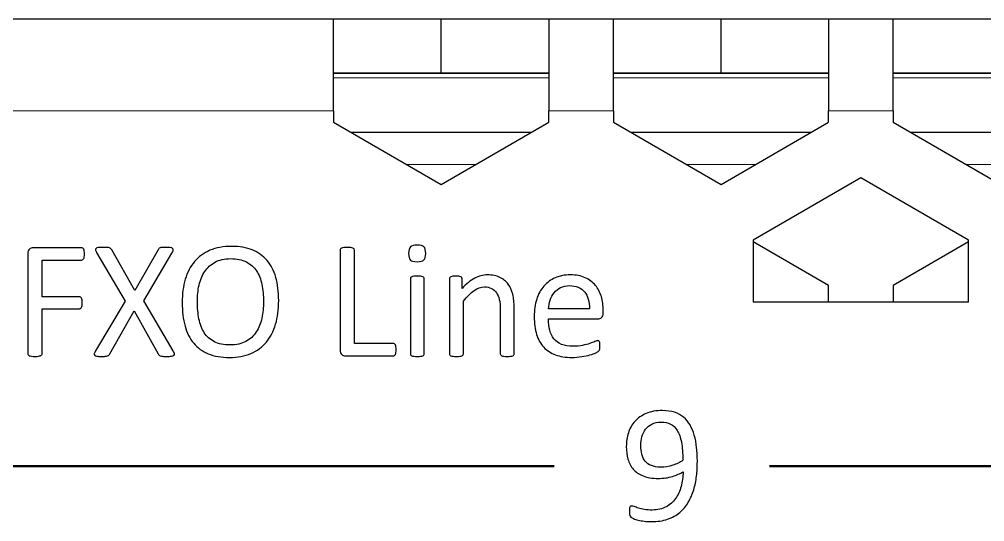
# Model space of a CAD drawing. Extents: x -260425 to 1294666, y -169889 to -2349.
# Drawn here: x 1001126.6 to 1001306, y -26343.9 to -26250.5 of the extents above; entities that cross this region are included whole.
import ezdxf

# ---------------------------------------------------------------- set-up
doc = ezdxf.new("R2010")
doc.units = 0
doc.header["$LTSCALE"] = 100
doc.layers.add('case', color=7, linetype='Continuous')
doc.layers.add('marking', color=7, linetype='Continuous')

# ---------------------------------------------------------------- blocks, each defined once
blk = doc.blocks.new('АТС')
at = {"layer": 'case', "lineweight": 25}
for points in [[(2728, 217.99), (2728, 217.99), (2612, 217.99), (2612, 217.99)], [(2728, 200.99), (2728, 200.99), (2728, 217.99), (2728, 217.99)], [(2748, 217.99), (2748, 217.99), (2728, 217.99), (2728, 217.99)], [(2748, 207.99), (2748, 207.99), (2748, 217.99), (2748, 217.99)], [(2768, 217.99), (2768, 217.99), (2748, 217.99), (2748, 217.99)], [(2780, 217.99), (2780, 217.99), (2768, 217.99), (2768, 217.99)], [(2768, 217.99), (2768, 217.99), (2768, 200.99), (2768, 200.99)], [(2780, 200.99), (2780, 200.99), (2780, 217.99), (2780, 217.99)], [(2800, 217.99), (2800, 217.99), (2780, 217.99), (2780, 217.99)], [(2800, 207.99), (2800, 207.99), (2800, 217.99), (2800, 217.99)], [(2820, 217.99), (2820, 217.99), (2800, 217.99), (2800, 217.99)], [(2832, 217.99), (2832, 217.99), (2820, 217.99), (2820, 217.99)], [(2820, 217.99), (2820, 217.99), (2820, 200.99), (2820, 200.99)], [(2832, 200.99), (2832, 200.99), (2832, 217.99), (2832, 217.99)], [(2852, 217.99), (2852, 217.99), (2832, 217.99), (2832, 217.99)], [(2748, 207.99), (2748, 207.99), (2728, 207.99), (2728, 207.99)], [(2768, 207.99), (2768, 207.99), (2748, 207.99), (2748, 207.99)], [(2800, 207.99), (2800, 207.99), (2780, 207.99), (2780, 207.99)], [(2820, 207.99), (2820, 207.99), (2800, 207.99), (2800, 207.99)], [(2852, 207.99), (2852, 207.99), (2832, 207.99), (2832, 207.99)], [(2728, 200.99), (2728, 200.99), (2728, 198.87), (2728, 198.87)], [(2768, 198.87), (2768, 198.87), (2768, 200.99), (2768, 200.99)], [(2780, 200.99), (2780, 200.99), (2780, 198.87), (2780, 198.87)], [(2820, 198.87), (2820, 198.87), (2820, 200.99), (2820, 200.99)], [(2832, 200.99), (2832, 200.99), (2832, 198.87), (2832, 198.87)], [(2728, 198.87), (2728, 198.87), (2748, 187.32), (2748, 187.32)], [(2748, 187.32), (2748, 187.32), (2768, 198.87), (2768, 198.87)], [(2780, 198.87), (2780, 198.87), (2800, 187.32), (2800, 187.32)], [(2800, 187.32), (2800, 187.32), (2820, 198.87), (2820, 198.87)], [(2832, 198.87), (2832, 198.87), (2852, 187.32), (2852, 187.32)], [(2731.25, 196.99), (2731.25, 196.99), (2764.75, 196.99), (2764.75, 196.99)], [(2783.25, 196.99), (2783.25, 196.99), (2816.75, 196.99), (2816.75, 196.99)], [(2835.25, 196.99), (2835.25, 196.99), (2868.75, 196.99), (2868.75, 196.99)], [(2826, 188.51), (2826, 188.51), (2806, 176.96), (2806, 176.96)], [(2846, 176.96), (2846, 176.96), (2826, 188.51), (2826, 188.51)], [(2806, 176.96), (2806, 176.96), (2806, 165.42), (2806, 165.42)], [(2820, 168.54), (2820, 168.54), (2806, 176.62), (2806, 176.62)], [(2846, 176.62), (2846, 176.62), (2832, 168.54), (2832, 168.54)], [(2846, 165.42), (2846, 165.42), (2846, 176.96), (2846, 176.96)], [(2820, 165.42), (2820, 165.42), (2820, 168.54), (2820, 168.54)], [(2832, 168.54), (2832, 168.54), (2832, 165.42), (2832, 165.42)], [(2846, 165.42), (2846, 165.42), (2806, 165.42), (2806, 165.42)]]:
    blk.add_open_spline(points, degree=3, dxfattribs=at)
at = {"layer": 'case', "lineweight": 18}
for points in [[(2728, 207.89), (2728, 207.89), (2768, 207.89), (2768, 207.89)], [(2728, 207.09), (2728, 207.09), (2768, 207.09), (2768, 207.09)], [(2780, 207.89), (2780, 207.89), (2820, 207.89), (2820, 207.89)], [(2780, 207.09), (2780, 207.09), (2820, 207.09), (2820, 207.09)], [(2832, 207.89), (2832, 207.89), (2872, 207.89), (2872, 207.89)], [(2832, 207.09), (2832, 207.09), (2872, 207.09), (2872, 207.09)], [(2728, 200.99), (2728, 200.99), (2612, 200.99), (2612, 200.99)], [(2780, 200.99), (2780, 200.99), (2768, 200.99), (2768, 200.99)], [(2832, 200.99), (2832, 200.99), (2820, 200.99), (2820, 200.99)], [(2741.65, 190.99), (2741.65, 190.99), (2754.36, 190.99), (2754.36, 190.99)], [(2793.65, 190.99), (2793.65, 190.99), (2806.36, 190.99), (2806.36, 190.99)], [(2845.65, 190.99), (2845.65, 190.99), (2858.36, 190.99), (2858.36, 190.99)]]:
    blk.add_open_spline(points, degree=3, dxfattribs=at)
at = {"layer": 'marking'}
for points, knots in [([(2745.12, 174.5), (2745.12, 173.9), (2745.01, 173.49), (2744.78, 173.27), (2744.78, 173.27), (2744.55, 173.06), (2744.13, 172.95), (2743.52, 172.95), (2743.52, 172.95), (2742.92, 172.95), (2742.5, 173.05), (2742.28, 173.26), (2742.28, 173.26), (2742.06, 173.47), (2741.95, 173.88), (2741.95, 174.47), (2741.95, 174.47), (2741.95, 175.07), (2742.06, 175.48), (2742.29, 175.7), (2742.29, 175.7), (2742.52, 175.91), (2742.94, 176.03), (2743.55, 176.03), (2743.55, 176.03), (2744.15, 176.03), (2744.57, 175.92), (2744.79, 175.71), (2744.79, 175.71), (2745.01, 175.5), (2745.12, 175.09), (2745.12, 174.5)], [0, 0, 0, 0, 0.111111, 0.111111, 0.111111, 0.111111, 0.222222, 0.222222, 0.222222, 0.222222, 0.333333, 0.333333, 0.333333, 0.333333, 0.444444, 0.444444, 0.444444, 0.444444, 0.555556, 0.555556, 0.555556, 0.555556, 0.666667, 0.666667, 0.666667, 0.666667, 0.777778, 0.777778, 0.777778, 0.777778, 1, 1, 1, 1]), ([(2681.7, 174.37), (2681.7, 174.18), (2681.69, 174.01), (2681.67, 173.87), (2681.67, 173.87), (2681.65, 173.72), (2681.61, 173.61), (2681.56, 173.52), (2681.56, 173.52), (2681.51, 173.43), (2681.45, 173.36), (2681.39, 173.33), (2681.39, 173.33), (2681.32, 173.28), (2681.25, 173.26), (2681.17, 173.26), (2681.17, 173.26), (2681.17, 173.26), (2673.83, 173.26), (2673.83, 173.26), (2673.83, 173.26), (2673.83, 173.26), (2673.83, 166.44), (2673.83, 166.44), (2673.83, 166.44), (2673.83, 166.44), (2680.77, 166.44), (2680.77, 166.44), (2680.77, 166.44), (2680.84, 166.44), (2680.91, 166.42), (2680.98, 166.38), (2680.98, 166.38), (2681.05, 166.35), (2681.11, 166.29), (2681.16, 166.2), (2681.16, 166.2), (2681.21, 166.12), (2681.25, 166.01), (2681.27, 165.87), (2681.27, 165.87), (2681.29, 165.73), (2681.3, 165.55), (2681.3, 165.34), (2681.3, 165.34), (2681.3, 165.14), (2681.29, 164.97), (2681.27, 164.83), (2681.27, 164.83), (2681.25, 164.69), (2681.21, 164.57), (2681.16, 164.48), (2681.16, 164.48), (2681.11, 164.4), (2681.05, 164.33), (2680.98, 164.28), (2680.98, 164.28), (2680.91, 164.24), (2680.84, 164.21), (2680.77, 164.21), (2680.77, 164.21), (2680.77, 164.21), (2673.83, 164.21), (2673.83, 164.21), (2673.83, 164.21), (2673.83, 164.21), (2673.83, 155.85), (2673.83, 155.85), (2673.83, 155.85), (2673.83, 155.78), (2673.81, 155.71), (2673.77, 155.64), (2673.77, 155.64), (2673.72, 155.58), (2673.65, 155.53), (2673.55, 155.49), (2673.55, 155.49), (2673.45, 155.45), (2673.31, 155.42), (2673.14, 155.39), (2673.14, 155.39), (2672.98, 155.37), (2672.76, 155.36), (2672.5, 155.36), (2672.5, 155.36), (2672.25, 155.36), (2672.03, 155.37), (2671.86, 155.39), (2671.86, 155.39), (2671.69, 155.42), (2671.54, 155.45), (2671.44, 155.49), (2671.44, 155.49), (2671.34, 155.53), (2671.27, 155.58), (2671.23, 155.64), (2671.23, 155.64), (2671.18, 155.71), (2671.16, 155.78), (2671.16, 155.85), (2671.16, 155.85), (2671.16, 155.85), (2671.16, 174.43), (2671.16, 174.43), (2671.16, 174.43), (2671.16, 174.83), (2671.27, 175.12), (2671.48, 175.28), (2671.48, 175.28), (2671.69, 175.44), (2671.92, 175.52), (2672.16, 175.52), (2672.16, 175.52), (2672.16, 175.52), (2681.17, 175.52), (2681.17, 175.52), (2681.17, 175.52), (2681.25, 175.52), (2681.32, 175.5), (2681.39, 175.45), (2681.39, 175.45), (2681.45, 175.42), (2681.51, 175.35), (2681.56, 175.25), (2681.56, 175.25), (2681.61, 175.16), (2681.65, 175.04), (2681.67, 174.89), (2681.67, 174.89), (2681.69, 174.74), (2681.7, 174.57), (2681.7, 174.37)], [0, 0, 0, 0, 0.029412, 0.029412, 0.029412, 0.029412, 0.058824, 0.058824, 0.058824, 0.058824, 0.088235, 0.088235, 0.088235, 0.088235, 0.117647, 0.117647, 0.117647, 0.117647, 0.147059, 0.147059, 0.147059, 0.147059, 0.176471, 0.176471, 0.176471, 0.176471, 0.205882, 0.205882, 0.205882, 0.205882, 0.235294, 0.235294, 0.235294, 0.235294, 0.264706, 0.264706, 0.264706, 0.264706, 0.294118, 0.294118, 0.294118, 0.294118, 0.323529, 0.323529, 0.323529, 0.323529, 0.352941, 0.352941, 0.352941, 0.352941, 0.382353, 0.382353, 0.382353, 0.382353, 0.411765, 0.411765, 0.411765, 0.411765, 0.441176, 0.441176, 0.441176, 0.441176, 0.470588, 0.470588, 0.470588, 0.470588, 0.5, 0.5, 0.5, 0.5, 0.529412, 0.529412, 0.529412, 0.529412, 0.558824, 0.558824, 0.558824, 0.558824, 0.588235, 0.588235, 0.588235, 0.588235, 0.617647, 0.617647, 0.617647, 0.617647, 0.647059, 0.647059, 0.647059, 0.647059, 0.676471, 0.676471, 0.676471, 0.676471, 0.705882, 0.705882, 0.705882, 0.705882, 0.735294, 0.735294, 0.735294, 0.735294, 0.764706, 0.764706, 0.764706, 0.764706, 0.794118, 0.794118, 0.794118, 0.794118, 0.823529, 0.823529, 0.823529, 0.823529, 0.852941, 0.852941, 0.852941, 0.852941, 0.882353, 0.882353, 0.882353, 0.882353, 0.911765, 0.911765, 0.911765, 0.911765, 0.941176, 0.941176, 0.941176, 0.941176, 1, 1, 1, 1]), ([(2698.19, 156.41), (2698.32, 156.18), (2698.4, 156), (2698.42, 155.87), (2698.42, 155.87), (2698.45, 155.73), (2698.42, 155.63), (2698.32, 155.55), (2698.32, 155.55), (2698.23, 155.47), (2698.08, 155.42), (2697.87, 155.39), (2697.87, 155.39), (2697.66, 155.37), (2697.38, 155.36), (2697.02, 155.36), (2697.02, 155.36), (2696.69, 155.36), (2696.43, 155.36), (2696.25, 155.38), (2696.25, 155.38), (2696.06, 155.39), (2695.92, 155.43), (2695.8, 155.47), (2695.8, 155.47), (2695.7, 155.5), (2695.61, 155.56), (2695.56, 155.61), (2695.56, 155.61), (2695.5, 155.67), (2695.45, 155.74), (2695.41, 155.84), (2695.41, 155.84), (2695.41, 155.84), (2690.95, 163.82), (2690.95, 163.82), (2690.95, 163.82), (2690.95, 163.82), (2686.43, 155.84), (2686.43, 155.84), (2686.43, 155.84), (2686.39, 155.74), (2686.33, 155.67), (2686.26, 155.6), (2686.26, 155.6), (2686.2, 155.54), (2686.12, 155.49), (2686.01, 155.46), (2686.01, 155.46), (2685.9, 155.42), (2685.75, 155.39), (2685.56, 155.38), (2685.56, 155.38), (2685.38, 155.36), (2685.13, 155.36), (2684.82, 155.36), (2684.82, 155.36), (2684.48, 155.36), (2684.21, 155.37), (2684.01, 155.39), (2684.01, 155.39), (2683.82, 155.42), (2683.68, 155.47), (2683.61, 155.55), (2683.61, 155.55), (2683.53, 155.63), (2683.5, 155.73), (2683.53, 155.87), (2683.53, 155.87), (2683.55, 156), (2683.63, 156.18), (2683.77, 156.41), (2683.77, 156.41), (2683.77, 156.41), (2689.24, 165.64), (2689.24, 165.64), (2689.24, 165.64), (2689.24, 165.64), (2684.01, 174.56), (2684.01, 174.56), (2684.01, 174.56), (2683.89, 174.79), (2683.81, 174.97), (2683.78, 175.11), (2683.78, 175.11), (2683.74, 175.25), (2683.76, 175.36), (2683.85, 175.43), (2683.85, 175.43), (2683.93, 175.51), (2684.07, 175.56), (2684.28, 175.58), (2684.28, 175.58), (2684.48, 175.6), (2684.77, 175.61), (2685.13, 175.61), (2685.13, 175.61), (2685.44, 175.61), (2685.7, 175.61), (2685.89, 175.59), (2685.89, 175.59), (2686.09, 175.58), (2686.24, 175.55), (2686.36, 175.51), (2686.36, 175.51), (2686.47, 175.48), (2686.55, 175.42), (2686.61, 175.36), (2686.61, 175.36), (2686.66, 175.29), (2686.71, 175.22), (2686.78, 175.13), (2686.78, 175.13), (2686.78, 175.13), (2691.08, 167.63), (2691.08, 167.63), (2691.08, 167.63), (2691.08, 167.63), (2695.37, 175.13), (2695.37, 175.13), (2695.37, 175.13), (2695.42, 175.22), (2695.47, 175.29), (2695.52, 175.36), (2695.52, 175.36), (2695.57, 175.42), (2695.65, 175.48), (2695.75, 175.51), (2695.75, 175.51), (2695.84, 175.55), (2695.98, 175.58), (2696.15, 175.59), (2696.15, 175.59), (2696.33, 175.61), (2696.57, 175.61), (2696.87, 175.61), (2696.87, 175.61), (2697.19, 175.61), (2697.45, 175.6), (2697.65, 175.58), (2697.65, 175.58), (2697.85, 175.55), (2698, 175.5), (2698.09, 175.43), (2698.09, 175.43), (2698.18, 175.35), (2698.21, 175.25), (2698.19, 175.11), (2698.19, 175.11), (2698.16, 174.97), (2698.09, 174.79), (2697.97, 174.56), (2697.97, 174.56), (2697.97, 174.56), (2692.76, 165.7), (2692.76, 165.7), (2692.76, 165.7), (2692.76, 165.7), (2698.19, 156.41), (2698.19, 156.41)], [0, 0, 0, 0, 0.02439, 0.02439, 0.02439, 0.02439, 0.04878, 0.04878, 0.04878, 0.04878, 0.073171, 0.073171, 0.073171, 0.073171, 0.097561, 0.097561, 0.097561, 0.097561, 0.121951, 0.121951, 0.121951, 0.121951, 0.146341, 0.146341, 0.146341, 0.146341, 0.170732, 0.170732, 0.170732, 0.170732, 0.195122, 0.195122, 0.195122, 0.195122, 0.219512, 0.219512, 0.219512, 0.219512, 0.243902, 0.243902, 0.243902, 0.243902, 0.268293, 0.268293, 0.268293, 0.268293, 0.292683, 0.292683, 0.292683, 0.292683, 0.317073, 0.317073, 0.317073, 0.317073, 0.341463, 0.341463, 0.341463, 0.341463, 0.365854, 0.365854, 0.365854, 0.365854, 0.390244, 0.390244, 0.390244, 0.390244, 0.414634, 0.414634, 0.414634, 0.414634, 0.439024, 0.439024, 0.439024, 0.439024, 0.463415, 0.463415, 0.463415, 0.463415, 0.487805, 0.487805, 0.487805, 0.487805, 0.512195, 0.512195, 0.512195, 0.512195, 0.536585, 0.536585, 0.536585, 0.536585, 0.560976, 0.560976, 0.560976, 0.560976, 0.585366, 0.585366, 0.585366, 0.585366, 0.609756, 0.609756, 0.609756, 0.609756, 0.634146, 0.634146, 0.634146, 0.634146, 0.658537, 0.658537, 0.658537, 0.658537, 0.682927, 0.682927, 0.682927, 0.682927, 0.707317, 0.707317, 0.707317, 0.707317, 0.731707, 0.731707, 0.731707, 0.731707, 0.756098, 0.756098, 0.756098, 0.756098, 0.780488, 0.780488, 0.780488, 0.780488, 0.804878, 0.804878, 0.804878, 0.804878, 0.829268, 0.829268, 0.829268, 0.829268, 0.853659, 0.853659, 0.853659, 0.853659, 0.878049, 0.878049, 0.878049, 0.878049, 0.902439, 0.902439, 0.902439, 0.902439, 0.926829, 0.926829, 0.926829, 0.926829, 0.95122, 0.95122, 0.95122, 0.95122, 1, 1, 1, 1]), ([(2717.8, 165.72), (2717.8, 164.09), (2717.61, 162.63), (2717.23, 161.33), (2717.23, 161.33), (2716.84, 160.03), (2716.27, 158.92), (2715.52, 158.01), (2715.52, 158.01), (2714.75, 157.1), (2713.8, 156.39), (2712.65, 155.9), (2712.65, 155.9), (2711.5, 155.41), (2710.17, 155.17), (2708.64, 155.17), (2708.64, 155.17), (2707.13, 155.17), (2705.83, 155.39), (2704.72, 155.84), (2704.72, 155.84), (2703.62, 156.29), (2702.71, 156.94), (2702, 157.8), (2702, 157.8), (2701.28, 158.66), (2700.74, 159.72), (2700.39, 160.99), (2700.39, 160.99), (2700.04, 162.26), (2699.86, 163.72), (2699.86, 165.37), (2699.86, 165.37), (2699.86, 166.96), (2700.05, 168.39), (2700.43, 169.69), (2700.43, 169.69), (2700.82, 170.98), (2701.39, 172.07), (2702.16, 172.98), (2702.16, 172.98), (2702.92, 173.88), (2703.88, 174.58), (2705.03, 175.07), (2705.03, 175.07), (2706.17, 175.56), (2707.51, 175.8), (2709.04, 175.8), (2709.04, 175.8), (2710.52, 175.8), (2711.81, 175.58), (2712.9, 175.14), (2712.9, 175.14), (2714, 174.69), (2714.91, 174.05), (2715.64, 173.19), (2715.64, 173.19), (2716.37, 172.34), (2716.91, 171.29), (2717.27, 170.03), (2717.27, 170.03), (2717.62, 168.78), (2717.8, 167.34), (2717.8, 165.72)], [0, 0, 0, 0, 0.058824, 0.058824, 0.058824, 0.058824, 0.117647, 0.117647, 0.117647, 0.117647, 0.176471, 0.176471, 0.176471, 0.176471, 0.235294, 0.235294, 0.235294, 0.235294, 0.294118, 0.294118, 0.294118, 0.294118, 0.352941, 0.352941, 0.352941, 0.352941, 0.411765, 0.411765, 0.411765, 0.411765, 0.470588, 0.470588, 0.470588, 0.470588, 0.529412, 0.529412, 0.529412, 0.529412, 0.588235, 0.588235, 0.588235, 0.588235, 0.647059, 0.647059, 0.647059, 0.647059, 0.705882, 0.705882, 0.705882, 0.705882, 0.764706, 0.764706, 0.764706, 0.764706, 0.823529, 0.823529, 0.823529, 0.823529, 0.882353, 0.882353, 0.882353, 0.882353, 1, 1, 1, 1]), ([(2739.62, 156.62), (2739.62, 156.41), (2739.61, 156.23), (2739.59, 156.1), (2739.59, 156.1), (2739.57, 155.96), (2739.53, 155.84), (2739.49, 155.74), (2739.49, 155.74), (2739.44, 155.64), (2739.39, 155.57), (2739.32, 155.52), (2739.32, 155.52), (2739.25, 155.47), (2739.17, 155.45), (2739.07, 155.45), (2739.07, 155.45), (2739.07, 155.45), (2730.2, 155.45), (2730.2, 155.45), (2730.2, 155.45), (2729.96, 155.45), (2729.73, 155.53), (2729.52, 155.69), (2729.52, 155.69), (2729.31, 155.85), (2729.21, 156.13), (2729.21, 156.54), (2729.21, 156.54), (2729.21, 156.54), (2729.21, 175.12), (2729.21, 175.12), (2729.21, 175.12), (2729.21, 175.2), (2729.23, 175.27), (2729.27, 175.33), (2729.27, 175.33), (2729.31, 175.4), (2729.38, 175.44), (2729.48, 175.48), (2729.48, 175.48), (2729.59, 175.52), (2729.73, 175.55), (2729.9, 175.58), (2729.9, 175.58), (2730.08, 175.6), (2730.29, 175.61), (2730.54, 175.61), (2730.54, 175.61), (2730.8, 175.61), (2731.01, 175.6), (2731.18, 175.58), (2731.18, 175.58), (2731.35, 175.55), (2731.49, 175.52), (2731.59, 175.48), (2731.59, 175.48), (2731.7, 175.44), (2731.77, 175.4), (2731.81, 175.33), (2731.81, 175.33), (2731.85, 175.27), (2731.87, 175.2), (2731.87, 175.12), (2731.87, 175.12), (2731.87, 175.12), (2731.87, 157.77), (2731.87, 157.77), (2731.87, 157.77), (2731.87, 157.77), (2739.07, 157.77), (2739.07, 157.77), (2739.07, 157.77), (2739.17, 157.77), (2739.25, 157.75), (2739.32, 157.7), (2739.32, 157.7), (2739.38, 157.65), (2739.44, 157.58), (2739.49, 157.5), (2739.49, 157.5), (2739.53, 157.41), (2739.57, 157.29), (2739.59, 157.14), (2739.59, 157.14), (2739.61, 157), (2739.62, 156.83), (2739.62, 156.62)], [0, 0, 0, 0, 0.043478, 0.043478, 0.043478, 0.043478, 0.086957, 0.086957, 0.086957, 0.086957, 0.130435, 0.130435, 0.130435, 0.130435, 0.173913, 0.173913, 0.173913, 0.173913, 0.217391, 0.217391, 0.217391, 0.217391, 0.26087, 0.26087, 0.26087, 0.26087, 0.304348, 0.304348, 0.304348, 0.304348, 0.347826, 0.347826, 0.347826, 0.347826, 0.391304, 0.391304, 0.391304, 0.391304, 0.434783, 0.434783, 0.434783, 0.434783, 0.478261, 0.478261, 0.478261, 0.478261, 0.521739, 0.521739, 0.521739, 0.521739, 0.565217, 0.565217, 0.565217, 0.565217, 0.608696, 0.608696, 0.608696, 0.608696, 0.652174, 0.652174, 0.652174, 0.652174, 0.695652, 0.695652, 0.695652, 0.695652, 0.73913, 0.73913, 0.73913, 0.73913, 0.782609, 0.782609, 0.782609, 0.782609, 0.826087, 0.826087, 0.826087, 0.826087, 0.869565, 0.869565, 0.869565, 0.869565, 0.913043, 0.913043, 0.913043, 0.913043, 1, 1, 1, 1]), ([(2714.98, 165.53), (2714.98, 166.66), (2714.87, 167.72), (2714.67, 168.7), (2714.67, 168.7), (2714.47, 169.67), (2714.14, 170.52), (2713.67, 171.24), (2713.67, 171.24), (2713.2, 171.95), (2712.57, 172.51), (2711.79, 172.91), (2711.79, 172.91), (2711, 173.32), (2710.03, 173.52), (2708.88, 173.52), (2708.88, 173.52), (2707.72, 173.52), (2706.75, 173.3), (2705.97, 172.87), (2705.97, 172.87), (2705.19, 172.43), (2704.55, 171.86), (2704.06, 171.14), (2704.06, 171.14), (2703.57, 170.41), (2703.22, 169.57), (2703, 168.6), (2703, 168.6), (2702.79, 167.64), (2702.69, 166.63), (2702.69, 165.56), (2702.69, 165.56), (2702.69, 164.38), (2702.79, 163.3), (2702.98, 162.31), (2702.98, 162.31), (2703.18, 161.32), (2703.51, 160.47), (2703.97, 159.75), (2703.97, 159.75), (2704.43, 159.03), (2705.06, 158.48), (2705.84, 158.08), (2705.84, 158.08), (2706.61, 157.68), (2707.59, 157.48), (2708.77, 157.48), (2708.77, 157.48), (2709.94, 157.48), (2710.92, 157.7), (2711.71, 158.13), (2711.71, 158.13), (2712.5, 158.57), (2713.14, 159.15), (2713.63, 159.89), (2713.63, 159.89), (2714.11, 160.63), (2714.46, 161.48), (2714.67, 162.45), (2714.67, 162.45), (2714.87, 163.42), (2714.98, 164.45), (2714.98, 165.53)], [0, 0, 0, 0, 0.058824, 0.058824, 0.058824, 0.058824, 0.117647, 0.117647, 0.117647, 0.117647, 0.176471, 0.176471, 0.176471, 0.176471, 0.235294, 0.235294, 0.235294, 0.235294, 0.294118, 0.294118, 0.294118, 0.294118, 0.352941, 0.352941, 0.352941, 0.352941, 0.411765, 0.411765, 0.411765, 0.411765, 0.470588, 0.470588, 0.470588, 0.470588, 0.529412, 0.529412, 0.529412, 0.529412, 0.588235, 0.588235, 0.588235, 0.588235, 0.647059, 0.647059, 0.647059, 0.647059, 0.705882, 0.705882, 0.705882, 0.705882, 0.764706, 0.764706, 0.764706, 0.764706, 0.823529, 0.823529, 0.823529, 0.823529, 0.882353, 0.882353, 0.882353, 0.882353, 1, 1, 1, 1]), ([(2761.55, 155.84), (2761.55, 155.75), (2761.53, 155.68), (2761.49, 155.63), (2761.49, 155.63), (2761.45, 155.57), (2761.38, 155.52), (2761.29, 155.48), (2761.29, 155.48), (2761.19, 155.44), (2761.07, 155.41), (2760.9, 155.39), (2760.9, 155.39), (2760.73, 155.37), (2760.53, 155.36), (2760.28, 155.36), (2760.28, 155.36), (2760.01, 155.36), (2759.8, 155.37), (2759.64, 155.39), (2759.64, 155.39), (2759.47, 155.41), (2759.34, 155.44), (2759.25, 155.48), (2759.25, 155.48), (2759.15, 155.52), (2759.09, 155.57), (2759.05, 155.63), (2759.05, 155.63), (2759, 155.68), (2758.98, 155.75), (2758.98, 155.84), (2758.98, 155.84), (2758.98, 155.84), (2758.98, 164.01), (2758.98, 164.01), (2758.98, 164.01), (2758.98, 164.81), (2758.92, 165.45), (2758.8, 165.93), (2758.8, 165.93), (2758.68, 166.42), (2758.5, 166.84), (2758.26, 167.19), (2758.26, 167.19), (2758.02, 167.54), (2757.72, 167.81), (2757.34, 168), (2757.34, 168), (2756.97, 168.18), (2756.53, 168.28), (2756.04, 168.28), (2756.04, 168.28), (2755.4, 168.28), (2754.77, 168.05), (2754.13, 167.6), (2754.13, 167.6), (2753.49, 167.14), (2752.82, 166.47), (2752.12, 165.6), (2752.12, 165.6), (2752.12, 165.6), (2752.12, 155.84), (2752.12, 155.84), (2752.12, 155.84), (2752.12, 155.75), (2752.1, 155.68), (2752.06, 155.63), (2752.06, 155.63), (2752.02, 155.57), (2751.95, 155.52), (2751.86, 155.48), (2751.86, 155.48), (2751.76, 155.44), (2751.64, 155.41), (2751.47, 155.39), (2751.47, 155.39), (2751.3, 155.37), (2751.09, 155.36), (2750.83, 155.36), (2750.83, 155.36), (2750.58, 155.36), (2750.37, 155.37), (2750.21, 155.39), (2750.21, 155.39), (2750.04, 155.41), (2749.91, 155.44), (2749.81, 155.48), (2749.81, 155.48), (2749.71, 155.52), (2749.64, 155.57), (2749.61, 155.63), (2749.61, 155.63), (2749.57, 155.68), (2749.55, 155.75), (2749.55, 155.84), (2749.55, 155.84), (2749.55, 155.84), (2749.55, 169.8), (2749.55, 169.8), (2749.55, 169.8), (2749.55, 169.88), (2749.57, 169.95), (2749.6, 170.01), (2749.6, 170.01), (2749.63, 170.06), (2749.69, 170.11), (2749.79, 170.16), (2749.79, 170.16), (2749.88, 170.21), (2750, 170.24), (2750.14, 170.26), (2750.14, 170.26), (2750.29, 170.27), (2750.48, 170.28), (2750.72, 170.28), (2750.72, 170.28), (2750.95, 170.28), (2751.14, 170.27), (2751.29, 170.26), (2751.29, 170.26), (2751.44, 170.24), (2751.56, 170.21), (2751.64, 170.16), (2751.64, 170.16), (2751.72, 170.11), (2751.78, 170.06), (2751.82, 170.01), (2751.82, 170.01), (2751.85, 169.95), (2751.88, 169.88), (2751.88, 169.8), (2751.88, 169.8), (2751.88, 169.8), (2751.88, 167.95), (2751.88, 167.95), (2751.88, 167.95), (2752.66, 168.83), (2753.44, 169.48), (2754.22, 169.89), (2754.22, 169.89), (2755, 170.29), (2755.78, 170.5), (2756.57, 170.5), (2756.57, 170.5), (2757.5, 170.5), (2758.28, 170.34), (2758.92, 170.03), (2758.92, 170.03), (2759.55, 169.71), (2760.07, 169.29), (2760.46, 168.77), (2760.46, 168.77), (2760.85, 168.24), (2761.13, 167.62), (2761.3, 166.91), (2761.3, 166.91), (2761.47, 166.2), (2761.55, 165.35), (2761.55, 164.36), (2761.55, 164.36), (2761.55, 164.36), (2761.55, 155.84), (2761.55, 155.84)], [0, 0, 0, 0, 0.02381, 0.02381, 0.02381, 0.02381, 0.047619, 0.047619, 0.047619, 0.047619, 0.071429, 0.071429, 0.071429, 0.071429, 0.095238, 0.095238, 0.095238, 0.095238, 0.119048, 0.119048, 0.119048, 0.119048, 0.142857, 0.142857, 0.142857, 0.142857, 0.166667, 0.166667, 0.166667, 0.166667, 0.190476, 0.190476, 0.190476, 0.190476, 0.214286, 0.214286, 0.214286, 0.214286, 0.238095, 0.238095, 0.238095, 0.238095, 0.261905, 0.261905, 0.261905, 0.261905, 0.285714, 0.285714, 0.285714, 0.285714, 0.309524, 0.309524, 0.309524, 0.309524, 0.333333, 0.333333, 0.333333, 0.333333, 0.357143, 0.357143, 0.357143, 0.357143, 0.380952, 0.380952, 0.380952, 0.380952, 0.404762, 0.404762, 0.404762, 0.404762, 0.428571, 0.428571, 0.428571, 0.428571, 0.452381, 0.452381, 0.452381, 0.452381, 0.47619, 0.47619, 0.47619, 0.47619, 0.5, 0.5, 0.5, 0.5, 0.52381, 0.52381, 0.52381, 0.52381, 0.547619, 0.547619, 0.547619, 0.547619, 0.571429, 0.571429, 0.571429, 0.571429, 0.595238, 0.595238, 0.595238, 0.595238, 0.619048, 0.619048, 0.619048, 0.619048, 0.642857, 0.642857, 0.642857, 0.642857, 0.666667, 0.666667, 0.666667, 0.666667, 0.690476, 0.690476, 0.690476, 0.690476, 0.714286, 0.714286, 0.714286, 0.714286, 0.738095, 0.738095, 0.738095, 0.738095, 0.761905, 0.761905, 0.761905, 0.761905, 0.785714, 0.785714, 0.785714, 0.785714, 0.809524, 0.809524, 0.809524, 0.809524, 0.833333, 0.833333, 0.833333, 0.833333, 0.857143, 0.857143, 0.857143, 0.857143, 0.880952, 0.880952, 0.880952, 0.880952, 0.904762, 0.904762, 0.904762, 0.904762, 0.928571, 0.928571, 0.928571, 0.928571, 0.952381, 0.952381, 0.952381, 0.952381, 1, 1, 1, 1]), ([(2778.11, 163.43), (2778.11, 163.02), (2778, 162.74), (2777.8, 162.56), (2777.8, 162.56), (2777.6, 162.39), (2777.37, 162.31), (2777.11, 162.31), (2777.11, 162.31), (2777.11, 162.31), (2767.95, 162.31), (2767.95, 162.31), (2767.95, 162.31), (2767.95, 161.53), (2768.03, 160.83), (2768.18, 160.21), (2768.18, 160.21), (2768.33, 159.59), (2768.59, 159.06), (2768.96, 158.61), (2768.96, 158.61), (2769.32, 158.17), (2769.79, 157.83), (2770.36, 157.59), (2770.36, 157.59), (2770.95, 157.35), (2771.66, 157.23), (2772.49, 157.23), (2772.49, 157.23), (2773.15, 157.23), (2773.75, 157.28), (2774.26, 157.39), (2774.26, 157.39), (2774.78, 157.5), (2775.23, 157.62), (2775.6, 157.75), (2775.6, 157.75), (2775.98, 157.89), (2776.29, 158.01), (2776.53, 158.11), (2776.53, 158.11), (2776.78, 158.22), (2776.96, 158.28), (2777.08, 158.28), (2777.08, 158.28), (2777.16, 158.28), (2777.22, 158.26), (2777.28, 158.22), (2777.28, 158.22), (2777.33, 158.19), (2777.38, 158.13), (2777.41, 158.06), (2777.41, 158.06), (2777.44, 157.99), (2777.47, 157.89), (2777.48, 157.76), (2777.48, 157.76), (2777.5, 157.63), (2777.5, 157.48), (2777.5, 157.29), (2777.5, 157.29), (2777.5, 157.16), (2777.5, 157.04), (2777.49, 156.94), (2777.49, 156.94), (2777.48, 156.85), (2777.47, 156.76), (2777.45, 156.68), (2777.45, 156.68), (2777.43, 156.61), (2777.41, 156.54), (2777.37, 156.47), (2777.37, 156.47), (2777.33, 156.41), (2777.29, 156.36), (2777.23, 156.3), (2777.23, 156.3), (2777.17, 156.24), (2777.01, 156.15), (2776.73, 156.02), (2776.73, 156.02), (2776.45, 155.89), (2776.09, 155.77), (2775.65, 155.64), (2775.65, 155.64), (2775.2, 155.52), (2774.69, 155.41), (2774.11, 155.31), (2774.11, 155.31), (2773.52, 155.21), (2772.9, 155.17), (2772.24, 155.17), (2772.24, 155.17), (2771.09, 155.17), (2770.09, 155.32), (2769.23, 155.65), (2769.23, 155.65), (2768.37, 155.96), (2767.64, 156.44), (2767.06, 157.07), (2767.06, 157.07), (2766.47, 157.71), (2766.03, 158.49), (2765.73, 159.45), (2765.73, 159.45), (2765.43, 160.39), (2765.28, 161.5), (2765.28, 162.76), (2765.28, 162.76), (2765.28, 163.96), (2765.43, 165.04), (2765.74, 166), (2765.74, 166), (2766.05, 166.95), (2766.5, 167.77), (2767.08, 168.43), (2767.08, 168.43), (2767.67, 169.1), (2768.37, 169.61), (2769.2, 169.97), (2769.2, 169.97), (2770.03, 170.32), (2770.95, 170.5), (2771.97, 170.5), (2771.97, 170.5), (2773.07, 170.5), (2774, 170.33), (2774.77, 169.97), (2774.77, 169.97), (2775.54, 169.62), (2776.17, 169.15), (2776.67, 168.55), (2776.67, 168.55), (2777.16, 167.96), (2777.52, 167.26), (2777.76, 166.46), (2777.76, 166.46), (2777.99, 165.66), (2778.11, 164.8), (2778.11, 163.89), (2778.11, 163.89), (2778.11, 163.89), (2778.11, 163.43), (2778.11, 163.43)], [0, 0, 0, 0, 0.027027, 0.027027, 0.027027, 0.027027, 0.054054, 0.054054, 0.054054, 0.054054, 0.081081, 0.081081, 0.081081, 0.081081, 0.108108, 0.108108, 0.108108, 0.108108, 0.135135, 0.135135, 0.135135, 0.135135, 0.162162, 0.162162, 0.162162, 0.162162, 0.189189, 0.189189, 0.189189, 0.189189, 0.216216, 0.216216, 0.216216, 0.216216, 0.243243, 0.243243, 0.243243, 0.243243, 0.27027, 0.27027, 0.27027, 0.27027, 0.297297, 0.297297, 0.297297, 0.297297, 0.324324, 0.324324, 0.324324, 0.324324, 0.351351, 0.351351, 0.351351, 0.351351, 0.378378, 0.378378, 0.378378, 0.378378, 0.405405, 0.405405, 0.405405, 0.405405, 0.432432, 0.432432, 0.432432, 0.432432, 0.459459, 0.459459, 0.459459, 0.459459, 0.486486, 0.486486, 0.486486, 0.486486, 0.513514, 0.513514, 0.513514, 0.513514, 0.540541, 0.540541, 0.540541, 0.540541, 0.567568, 0.567568, 0.567568, 0.567568, 0.594595, 0.594595, 0.594595, 0.594595, 0.621622, 0.621622, 0.621622, 0.621622, 0.648649, 0.648649, 0.648649, 0.648649, 0.675676, 0.675676, 0.675676, 0.675676, 0.702703, 0.702703, 0.702703, 0.702703, 0.72973, 0.72973, 0.72973, 0.72973, 0.756757, 0.756757, 0.756757, 0.756757, 0.783784, 0.783784, 0.783784, 0.783784, 0.810811, 0.810811, 0.810811, 0.810811, 0.837838, 0.837838, 0.837838, 0.837838, 0.864865, 0.864865, 0.864865, 0.864865, 0.891892, 0.891892, 0.891892, 0.891892, 0.918919, 0.918919, 0.918919, 0.918919, 0.945946, 0.945946, 0.945946, 0.945946, 1, 1, 1, 1]), ([(2744.84, 155.84), (2744.84, 155.75), (2744.82, 155.68), (2744.77, 155.63), (2744.77, 155.63), (2744.73, 155.57), (2744.67, 155.52), (2744.57, 155.48), (2744.57, 155.48), (2744.48, 155.44), (2744.35, 155.41), (2744.18, 155.39), (2744.18, 155.39), (2744.02, 155.37), (2743.81, 155.36), (2743.55, 155.36), (2743.55, 155.36), (2743.29, 155.36), (2743.09, 155.37), (2742.92, 155.39), (2742.92, 155.39), (2742.75, 155.41), (2742.62, 155.44), (2742.53, 155.48), (2742.53, 155.48), (2742.42, 155.52), (2742.36, 155.57), (2742.32, 155.63), (2742.32, 155.63), (2742.28, 155.68), (2742.27, 155.75), (2742.27, 155.84), (2742.27, 155.84), (2742.27, 155.84), (2742.27, 169.8), (2742.27, 169.8), (2742.27, 169.8), (2742.27, 169.87), (2742.28, 169.94), (2742.32, 170), (2742.32, 170), (2742.36, 170.06), (2742.42, 170.11), (2742.53, 170.16), (2742.53, 170.16), (2742.62, 170.19), (2742.75, 170.23), (2742.92, 170.25), (2742.92, 170.25), (2743.09, 170.27), (2743.29, 170.28), (2743.55, 170.28), (2743.55, 170.28), (2743.81, 170.28), (2744.02, 170.27), (2744.18, 170.25), (2744.18, 170.25), (2744.35, 170.23), (2744.48, 170.19), (2744.57, 170.16), (2744.57, 170.16), (2744.67, 170.11), (2744.73, 170.06), (2744.77, 170), (2744.77, 170), (2744.82, 169.94), (2744.84, 169.87), (2744.84, 169.8), (2744.84, 169.8), (2744.84, 169.8), (2744.84, 155.84), (2744.84, 155.84)], [0, 0, 0, 0, 0.052632, 0.052632, 0.052632, 0.052632, 0.105263, 0.105263, 0.105263, 0.105263, 0.157895, 0.157895, 0.157895, 0.157895, 0.210526, 0.210526, 0.210526, 0.210526, 0.263158, 0.263158, 0.263158, 0.263158, 0.315789, 0.315789, 0.315789, 0.315789, 0.368421, 0.368421, 0.368421, 0.368421, 0.421053, 0.421053, 0.421053, 0.421053, 0.473684, 0.473684, 0.473684, 0.473684, 0.526316, 0.526316, 0.526316, 0.526316, 0.578947, 0.578947, 0.578947, 0.578947, 0.631579, 0.631579, 0.631579, 0.631579, 0.684211, 0.684211, 0.684211, 0.684211, 0.736842, 0.736842, 0.736842, 0.736842, 0.789474, 0.789474, 0.789474, 0.789474, 0.842105, 0.842105, 0.842105, 0.842105, 0.894737, 0.894737, 0.894737, 0.894737, 1, 1, 1, 1]), ([(2775.53, 164.18), (2775.57, 165.53), (2775.27, 166.59), (2774.64, 167.35), (2774.64, 167.35), (2774.01, 168.12), (2773.08, 168.5), (2771.85, 168.5), (2771.85, 168.5), (2771.22, 168.5), (2770.66, 168.38), (2770.18, 168.15), (2770.18, 168.15), (2769.71, 167.91), (2769.31, 167.59), (2768.99, 167.19), (2768.99, 167.19), (2768.67, 166.8), (2768.42, 166.34), (2768.24, 165.82), (2768.24, 165.82), (2768.07, 165.3), (2767.97, 164.75), (2767.95, 164.18), (2767.95, 164.18), (2767.95, 164.18), (2775.53, 164.18), (2775.53, 164.18)], [0, 0, 0, 0, 0.125, 0.125, 0.125, 0.125, 0.25, 0.25, 0.25, 0.25, 0.375, 0.375, 0.375, 0.375, 0.5, 0.5, 0.5, 0.5, 0.625, 0.625, 0.625, 0.625, 0.75, 0.75, 0.75, 0.75, 1, 1, 1, 1]), ([(2795.6, 135.76), (2795.6, 134.89), (2795.55, 134.01), (2795.45, 133.13), (2795.45, 133.13), (2795.35, 132.24), (2795.17, 131.38), (2794.92, 130.56), (2794.92, 130.56), (2794.67, 129.74), (2794.34, 128.97), (2793.92, 128.25), (2793.92, 128.25), (2793.5, 127.53), (2792.97, 126.91), (2792.34, 126.37), (2792.34, 126.37), (2791.7, 125.83), (2790.95, 125.41), (2790.07, 125.1), (2790.07, 125.1), (2789.2, 124.8), (2788.19, 124.65), (2787.03, 124.65), (2787.03, 124.65), (2786.59, 124.65), (2786.15, 124.68), (2785.73, 124.73), (2785.73, 124.73), (2785.32, 124.79), (2784.94, 124.86), (2784.6, 124.95), (2784.6, 124.95), (2784.27, 125.02), (2783.98, 125.11), (2783.76, 125.21), (2783.76, 125.21), (2783.53, 125.3), (2783.36, 125.39), (2783.26, 125.48), (2783.26, 125.48), (2783.16, 125.58), (2783.08, 125.71), (2783.04, 125.87), (2783.04, 125.87), (2782.99, 126.03), (2782.97, 126.24), (2782.97, 126.51), (2782.97, 126.51), (2782.97, 126.74), (2782.97, 126.92), (2782.99, 127.06), (2782.99, 127.06), (2783.01, 127.19), (2783.03, 127.29), (2783.06, 127.36), (2783.06, 127.36), (2783.09, 127.44), (2783.14, 127.49), (2783.2, 127.51), (2783.2, 127.51), (2783.25, 127.54), (2783.32, 127.55), (2783.4, 127.55), (2783.4, 127.55), (2783.52, 127.55), (2783.68, 127.51), (2783.88, 127.44), (2783.88, 127.44), (2784.09, 127.36), (2784.35, 127.27), (2784.67, 127.18), (2784.67, 127.18), (2784.98, 127.09), (2785.35, 127), (2785.78, 126.92), (2785.78, 126.92), (2786.2, 126.84), (2786.68, 126.81), (2787.21, 126.81), (2787.21, 126.81), (2788.21, 126.81), (2789.07, 127), (2789.79, 127.39), (2789.79, 127.39), (2790.51, 127.78), (2791.1, 128.29), (2791.56, 128.94), (2791.56, 128.94), (2792.01, 129.59), (2792.35, 130.34), (2792.58, 131.2), (2792.58, 131.2), (2792.81, 132.05), (2792.93, 132.96), (2792.95, 133.9), (2792.95, 133.9), (2792.4, 133.59), (2791.75, 133.3), (2790.98, 133.05), (2790.98, 133.05), (2790.22, 132.8), (2789.33, 132.68), (2788.34, 132.68), (2788.34, 132.68), (2787.22, 132.68), (2786.29, 132.83), (2785.52, 133.14), (2785.52, 133.14), (2784.76, 133.44), (2784.15, 133.86), (2783.69, 134.39), (2783.69, 134.39), (2783.23, 134.91), (2782.9, 135.54), (2782.7, 136.26), (2782.7, 136.26), (2782.5, 136.99), (2782.4, 137.78), (2782.4, 138.63), (2782.4, 138.63), (2782.4, 139.52), (2782.52, 140.37), (2782.78, 141.17), (2782.78, 141.17), (2783.04, 141.97), (2783.44, 142.68), (2783.99, 143.29), (2783.99, 143.29), (2784.54, 143.89), (2785.24, 144.38), (2786.08, 144.74), (2786.08, 144.74), (2786.93, 145.11), (2787.95, 145.29), (2789.12, 145.29), (2789.12, 145.29), (2789.96, 145.29), (2790.7, 145.18), (2791.35, 144.97), (2791.35, 144.97), (2792, 144.76), (2792.56, 144.45), (2793.03, 144.05), (2793.03, 144.05), (2793.51, 143.66), (2793.91, 143.17), (2794.24, 142.61), (2794.24, 142.61), (2794.57, 142.05), (2794.84, 141.41), (2795.04, 140.7), (2795.04, 140.7), (2795.24, 139.99), (2795.39, 139.22), (2795.47, 138.39), (2795.47, 138.39), (2795.56, 137.55), (2795.6, 136.68), (2795.6, 135.76)], [0, 0, 0, 0, 0.02439, 0.02439, 0.02439, 0.02439, 0.04878, 0.04878, 0.04878, 0.04878, 0.073171, 0.073171, 0.073171, 0.073171, 0.097561, 0.097561, 0.097561, 0.097561, 0.121951, 0.121951, 0.121951, 0.121951, 0.146341, 0.146341, 0.146341, 0.146341, 0.170732, 0.170732, 0.170732, 0.170732, 0.195122, 0.195122, 0.195122, 0.195122, 0.219512, 0.219512, 0.219512, 0.219512, 0.243902, 0.243902, 0.243902, 0.243902, 0.268293, 0.268293, 0.268293, 0.268293, 0.292683, 0.292683, 0.292683, 0.292683, 0.317073, 0.317073, 0.317073, 0.317073, 0.341463, 0.341463, 0.341463, 0.341463, 0.365854, 0.365854, 0.365854, 0.365854, 0.390244, 0.390244, 0.390244, 0.390244, 0.414634, 0.414634, 0.414634, 0.414634, 0.439024, 0.439024, 0.439024, 0.439024, 0.463415, 0.463415, 0.463415, 0.463415, 0.487805, 0.487805, 0.487805, 0.487805, 0.512195, 0.512195, 0.512195, 0.512195, 0.536585, 0.536585, 0.536585, 0.536585, 0.560976, 0.560976, 0.560976, 0.560976, 0.585366, 0.585366, 0.585366, 0.585366, 0.609756, 0.609756, 0.609756, 0.609756, 0.634146, 0.634146, 0.634146, 0.634146, 0.658537, 0.658537, 0.658537, 0.658537, 0.682927, 0.682927, 0.682927, 0.682927, 0.707317, 0.707317, 0.707317, 0.707317, 0.731707, 0.731707, 0.731707, 0.731707, 0.756098, 0.756098, 0.756098, 0.756098, 0.780488, 0.780488, 0.780488, 0.780488, 0.804878, 0.804878, 0.804878, 0.804878, 0.829268, 0.829268, 0.829268, 0.829268, 0.853659, 0.853659, 0.853659, 0.853659, 0.878049, 0.878049, 0.878049, 0.878049, 0.902439, 0.902439, 0.902439, 0.902439, 0.926829, 0.926829, 0.926829, 0.926829, 0.95122, 0.95122, 0.95122, 0.95122, 1, 1, 1, 1]), ([(2792.91, 136.05), (2792.91, 137.37), (2792.82, 138.48), (2792.64, 139.39), (2792.64, 139.39), (2792.47, 140.29), (2792.21, 141.02), (2791.86, 141.58), (2791.86, 141.58), (2791.52, 142.14), (2791.11, 142.54), (2790.61, 142.79), (2790.61, 142.79), (2790.11, 143.04), (2789.53, 143.16), (2788.88, 143.16), (2788.88, 143.16), (2788.21, 143.16), (2787.64, 143.04), (2787.16, 142.79), (2787.16, 142.79), (2786.68, 142.55), (2786.29, 142.23), (2785.99, 141.82), (2785.99, 141.82), (2785.68, 141.41), (2785.46, 140.95), (2785.31, 140.43), (2785.31, 140.43), (2785.17, 139.92), (2785.09, 139.39), (2785.09, 138.84), (2785.09, 138.84), (2785.09, 138.23), (2785.16, 137.67), (2785.29, 137.16), (2785.29, 137.16), (2785.42, 136.66), (2785.63, 136.23), (2785.92, 135.88), (2785.92, 135.88), (2786.21, 135.53), (2786.59, 135.25), (2787.05, 135.06), (2787.05, 135.06), (2787.52, 134.87), (2788.09, 134.78), (2788.77, 134.78), (2788.77, 134.78), (2789.55, 134.78), (2790.3, 134.89), (2791.03, 135.13), (2791.03, 135.13), (2791.75, 135.36), (2792.38, 135.67), (2792.91, 136.05)], [0, 0, 0, 0, 0.066667, 0.066667, 0.066667, 0.066667, 0.133333, 0.133333, 0.133333, 0.133333, 0.2, 0.2, 0.2, 0.2, 0.266667, 0.266667, 0.266667, 0.266667, 0.333333, 0.333333, 0.333333, 0.333333, 0.4, 0.4, 0.4, 0.4, 0.466667, 0.466667, 0.466667, 0.466667, 0.533333, 0.533333, 0.533333, 0.533333, 0.6, 0.6, 0.6, 0.6, 0.666667, 0.666667, 0.666667, 0.666667, 0.733333, 0.733333, 0.733333, 0.733333, 0.8, 0.8, 0.8, 0.8, 0.866667, 0.866667, 0.866667, 0.866667, 1, 1, 1, 1])]:
    blk.add_open_spline(points, degree=3, knots=knots, dxfattribs=at)
at = {"layer": 'marking', "lineweight": 50}
for points in [[(2628.5, 134.97), (2628.5, 134.97), (2769, 134.97), (2769, 134.97)], [(2809, 134.97), (2809, 134.97), (2952.5, 134.97), (2952.5, 134.97)]]:
    blk.add_open_spline(points, degree=3, dxfattribs=at)

msp = doc.modelspace()

# ---------------------------------------------------------------- block references
msp.add_blockref('АТС', (998457.03, -26468.52))

doc.saveas('drawing.dxf')
